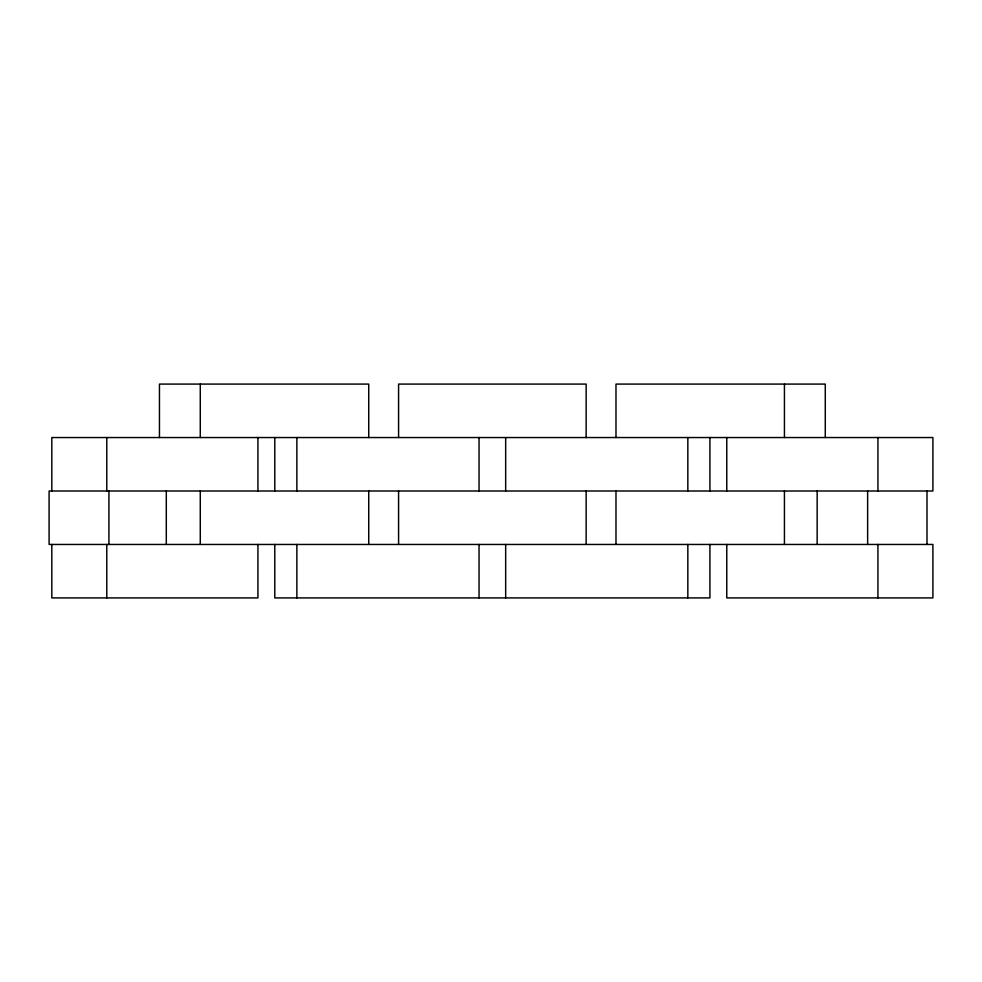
<?xml version="1.0" encoding="UTF-8"?>
<svg xmlns="http://www.w3.org/2000/svg" width="982" height="982" viewBox="0 0 982 982"><rect width="100%" height="100%" fill="white"/><g stroke="black" fill="none" stroke-linecap="round" stroke-linejoin="round"><path stroke-width="1.47" d="M926.996 491L926.996 544.458M877.933 437.542L877.933 491M877.933 544.458L877.933 597.915M867.634 491L867.634 544.458M825.273 437.542L825.273 384.085L615.984 384.085L615.984 437.542M817.159 491L817.159 544.458M784.434 384.085L784.434 437.542M784.434 491L784.434 544.458M726.778 437.542L726.778 491M726.778 544.458L726.778 597.915L932.9 597.915L932.9 544.458L49.1 544.458L49.1 491L932.9 491L932.9 437.542L51.813 437.542L51.813 491M709.925 437.542L709.925 491M709.925 544.458L709.925 597.915L274.788 597.915L274.788 544.458M687.842 437.542L687.842 491M687.842 544.458L687.842 597.915M615.984 491L615.984 544.458M586.144 437.542L586.144 384.085L398.582 384.085L398.582 437.542M586.144 491L586.144 544.458M505.669 437.542L505.669 491M505.669 544.458L505.669 597.915M479.044 437.542L479.044 491M479.044 544.458L479.044 597.915M398.582 491L398.582 544.458M368.729 437.542L368.729 384.085L159.452 384.085L159.452 437.542M368.729 491L368.729 544.458M296.871 437.542L296.871 491M296.871 544.458L296.871 597.915M274.788 437.542L274.788 491M257.935 437.542L257.935 491M257.935 544.458L257.935 597.915L51.813 597.915L51.813 544.458M200.279 384.085L200.279 437.542M200.279 491L200.279 544.458M166.302 491L166.302 544.458M108.928 491L108.928 544.458M106.78 437.542L106.78 491M106.78 544.458L106.78 597.915"/></g></svg>
